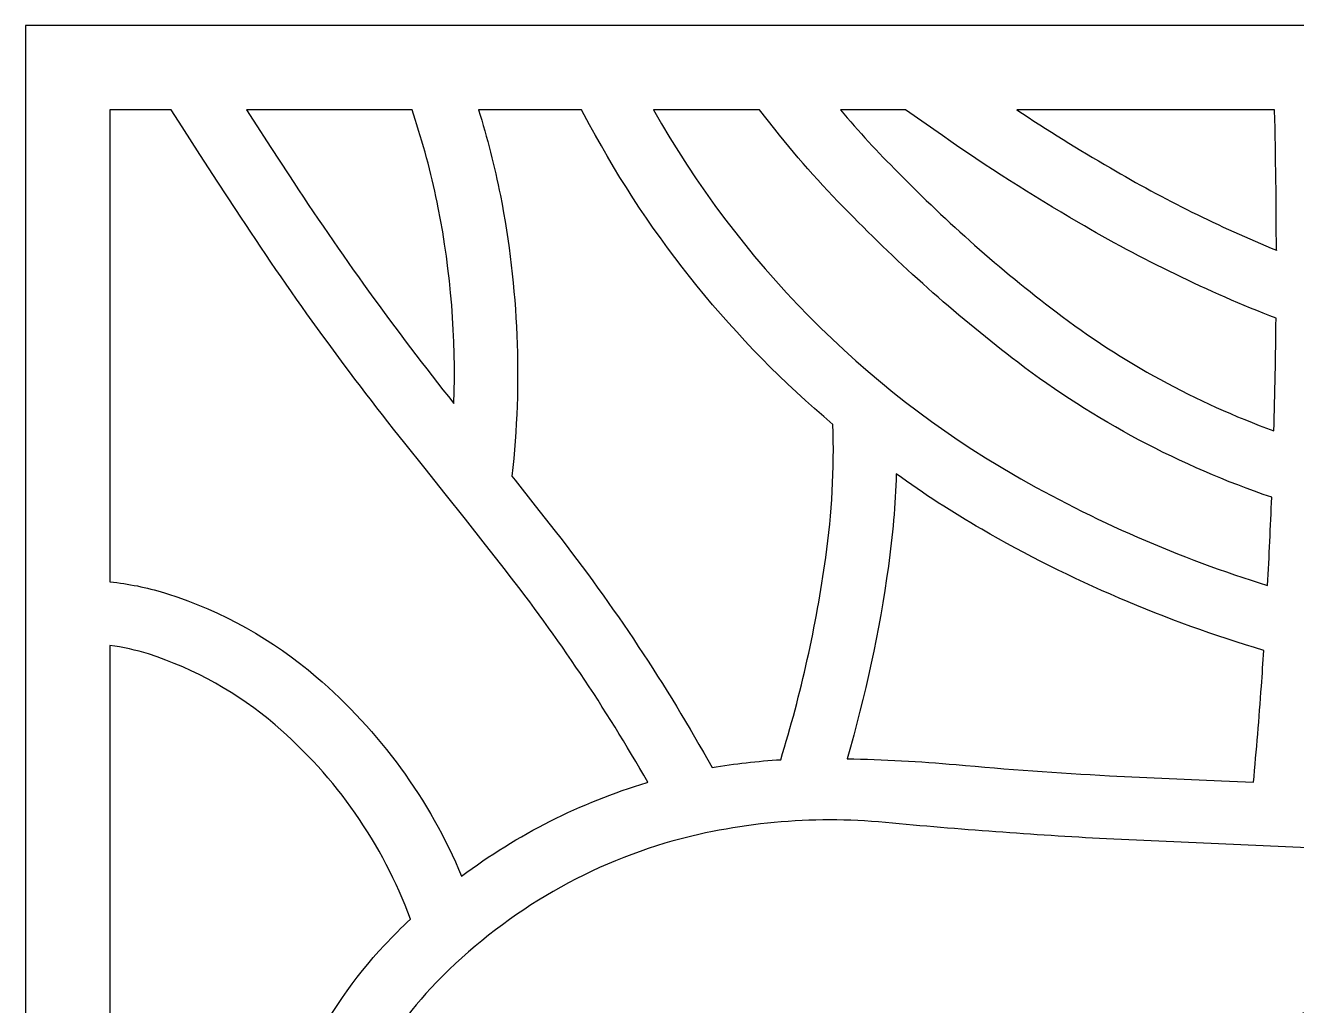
# Model space of a CAD drawing. Header units: centimetres. Extents: x 15.73 to 24.84, y -4.99 to -1.17.
# Drawn here: x 15.73 to 17.74, y -2.723 to -1.172 of the extents above; entities that cross this region are included whole.
import ezdxf

# ---------------------------------------------------------------- set-up
doc = ezdxf.new("R2010")
doc.units = ezdxf.units.CM
doc.header["$MEASUREMENT"] = 0
doc.layers.add('layer 1', color=7, linetype='Continuous')

msp = doc.modelspace()

# ---------------------------------------------------------------- linework, layer by layer
at = {"layer": 'layer 1', "color": 250}
for points, knots in [([(24.84209, -1.17234), (24.84209, -1.17234), (24.84209, -4.98726), (24.84209, -4.98726), (24.84209, -4.98726), (24.84209, -4.98726), (15.72996, -4.98726), (15.72996, -4.98726), (15.72996, -4.98726), (15.72996, -4.98726), (15.72996, -1.17234), (15.72996, -1.17234), (15.72996, -1.17234), (15.72996, -1.17234), (24.84209, -1.17234), (24.84209, -1.17234)], [0, 0, 0, 0, 0.2, 0.2, 0.2, 0.2, 0.4, 0.4, 0.4, 0.4, 0.6, 0.6, 0.6, 0.6, 1, 1, 1, 1]), ([(16.41975, -2.51825), (16.3688, -2.39658), (16.29012, -2.28858), (16.18991, -2.20282), (16.18991, -2.20282), (16.121, -2.14389), (16.04115, -2.09922), (15.95489, -2.07135), (15.95489, -2.07135), (15.92694, -2.06267), (15.89826, -2.05657), (15.86921, -2.05314), (15.86921, -2.05314), (15.86921, -2.05314), (15.86333, -2.05244), (15.86333, -2.05244), (15.86333, -2.05244), (15.86333, -2.05244), (15.86333, -1.30571), (15.86333, -1.30571), (15.86333, -1.30571), (15.86333, -1.30571), (15.96056, -1.30571), (15.96056, -1.30571), (15.96056, -1.30571), (15.96056, -1.30571), (15.97776, -1.33264), (15.97776, -1.33264), (15.97776, -1.33264), (15.97776, -1.33264), (16.00591, -1.37644), (16.00591, -1.37644), (16.00591, -1.37644), (16.00591, -1.37644), (16.03425, -1.42011), (16.03425, -1.42011), (16.03425, -1.42011), (16.03425, -1.42011), (16.06281, -1.46365), (16.06281, -1.46365), (16.06281, -1.46365), (16.1458, -1.59106), (16.23486, -1.71438), (16.32971, -1.83323), (16.32971, -1.83323), (16.32971, -1.83323), (16.3619, -1.8733), (16.3619, -1.8733), (16.3619, -1.8733), (16.3619, -1.8733), (16.39388, -1.91338), (16.39388, -1.91338), (16.39388, -1.91338), (16.39388, -1.91338), (16.42571, -1.95357), (16.42571, -1.95357), (16.42571, -1.95357), (16.42571, -1.95357), (16.45742, -1.99387), (16.45742, -1.99387), (16.45742, -1.99387), (16.45742, -1.99387), (16.48898, -2.03425), (16.48898, -2.03425), (16.48898, -2.03425), (16.57209, -2.14038), (16.64732, -2.25249), (16.71404, -2.36961), (16.71404, -2.36961), (16.71404, -2.36961), (16.71304, -2.36998), (16.71304, -2.36998), (16.71304, -2.36998), (16.60734, -2.40187), (16.50809, -2.45203), (16.41975, -2.51824), (16.41975, -2.51824), (16.41975, -2.51824), (16.41975, -2.51825), (16.41975, -2.51825)], [0, 0, 0, 0, 0.047619, 0.047619, 0.047619, 0.047619, 0.0952381, 0.0952381, 0.0952381, 0.0952381, 0.1428571, 0.1428571, 0.1428571, 0.1428571, 0.1904762, 0.1904762, 0.1904762, 0.1904762, 0.2380952, 0.2380952, 0.2380952, 0.2380952, 0.2857143, 0.2857143, 0.2857143, 0.2857143, 0.3333333, 0.3333333, 0.3333333, 0.3333333, 0.3809524, 0.3809524, 0.3809524, 0.3809524, 0.4285714, 0.4285714, 0.4285714, 0.4285714, 0.4761905, 0.4761905, 0.4761905, 0.4761905, 0.5238095, 0.5238095, 0.5238095, 0.5238095, 0.5714286, 0.5714286, 0.5714286, 0.5714286, 0.6190476, 0.6190476, 0.6190476, 0.6190476, 0.6666667, 0.6666667, 0.6666667, 0.6666667, 0.7142857, 0.7142857, 0.7142857, 0.7142857, 0.7619048, 0.7619048, 0.7619048, 0.7619048, 0.8095238, 0.8095238, 0.8095238, 0.8095238, 0.8571429, 0.8571429, 0.8571429, 0.8571429, 0.9047619, 0.9047619, 0.9047619, 0.9047619, 1, 1, 1, 1]), ([(16.14659, -1.40898), (16.14659, -1.40898), (16.11813, -1.3656), (16.11813, -1.3656), (16.11813, -1.3656), (16.11813, -1.3656), (16.08998, -1.32225), (16.08998, -1.32225), (16.08998, -1.32225), (16.08998, -1.32225), (16.07935, -1.30571), (16.07935, -1.30571), (16.07935, -1.30571), (16.07935, -1.30571), (16.34135, -1.30571), (16.34135, -1.30571), (16.34135, -1.30571), (16.34135, -1.30571), (16.34635, -1.32113), (16.34635, -1.32113), (16.34635, -1.32113), (16.36122, -1.36694), (16.37343, -1.41359), (16.38289, -1.46082), (16.38289, -1.46082), (16.4028, -1.56276), (16.41108, -1.66664), (16.40758, -1.77043), (16.40758, -1.77043), (16.31485, -1.6542), (16.22773, -1.53358), (16.14659, -1.40898), (16.14659, -1.40898), (16.14659, -1.40898), (16.14659, -1.40898), (16.14659, -1.40898)], [0, 0, 0, 0, 0.1, 0.1, 0.1, 0.1, 0.2, 0.2, 0.2, 0.2, 0.3, 0.3, 0.3, 0.3, 0.4, 0.4, 0.4, 0.4, 0.5, 0.5, 0.5, 0.5, 0.6, 0.6, 0.6, 0.6, 0.7, 0.7, 0.7, 0.7, 0.8, 0.8, 0.8, 0.8, 1, 1, 1, 1]), ([(16.49933, -1.8854), (16.51576, -1.73734), (16.50959, -1.58767), (16.48102, -1.44144), (16.48102, -1.44144), (16.47184, -1.39562), (16.46029, -1.35032), (16.44641, -1.30571), (16.44641, -1.30571), (16.44641, -1.30571), (16.60927, -1.30571), (16.60927, -1.30571), (16.60927, -1.30571), (16.60927, -1.30571), (16.62204, -1.32941), (16.62204, -1.32941), (16.62204, -1.32941), (16.71947, -1.5103), (16.84998, -1.67118), (17.0069, -1.80378), (17.0069, -1.80378), (17.00922, -1.874), (17.00541, -1.94431), (16.99551, -2.01387), (16.99551, -2.01387), (16.98046, -2.12232), (16.95664, -2.2294), (16.92431, -2.33399), (16.92431, -2.33399), (16.88792, -2.33611), (16.85168, -2.34026), (16.81577, -2.34643), (16.81577, -2.34643), (16.74301, -2.2155), (16.66008, -2.09052), (16.56774, -1.97258), (16.56774, -1.97258), (16.56774, -1.97258), (16.53609, -1.93209), (16.53609, -1.93209), (16.53609, -1.93209), (16.53609, -1.93209), (16.50424, -1.89159), (16.50424, -1.89159), (16.50424, -1.89159), (16.50424, -1.89159), (16.49933, -1.8854), (16.49933, -1.8854)], [0, 0, 0, 0, 0.0769231, 0.0769231, 0.0769231, 0.0769231, 0.1538462, 0.1538462, 0.1538462, 0.1538462, 0.2307692, 0.2307692, 0.2307692, 0.2307692, 0.3076923, 0.3076923, 0.3076923, 0.3076923, 0.3846154, 0.3846154, 0.3846154, 0.3846154, 0.4615385, 0.4615385, 0.4615385, 0.4615385, 0.5384615, 0.5384615, 0.5384615, 0.5384615, 0.6153846, 0.6153846, 0.6153846, 0.6153846, 0.6923077, 0.6923077, 0.6923077, 0.6923077, 0.7692308, 0.7692308, 0.7692308, 0.7692308, 0.8461538, 0.8461538, 0.8461538, 0.8461538, 1, 1, 1, 1]), ([(16.91508, -1.33671), (16.95364, -1.38552), (16.99513, -1.43193), (17.03932, -1.4757), (17.03932, -1.4757), (17.12027, -1.55839), (17.20708, -1.63508), (17.29912, -1.70521), (17.29912, -1.70521), (17.42063, -1.79757), (17.55622, -1.8697), (17.70073, -1.91883), (17.70073, -1.91883), (17.69891, -1.96534), (17.69675, -2.01183), (17.69427, -2.05832), (17.69427, -2.05832), (17.55419, -2.01494), (17.41935, -1.9561), (17.29227, -1.88291), (17.29227, -1.88291), (17.05437, -1.74491), (16.85779, -1.54548), (16.72314, -1.30568), (16.72314, -1.30568), (16.72314, -1.30568), (16.89059, -1.30571), (16.89059, -1.30571), (16.89059, -1.30571), (16.89059, -1.30571), (16.91508, -1.33671), (16.91508, -1.33671), (16.91508, -1.33671), (16.91508, -1.33671), (16.91508, -1.33671), (16.91508, -1.33671)], [0, 0, 0, 0, 0.1, 0.1, 0.1, 0.1, 0.2, 0.2, 0.2, 0.2, 0.3, 0.3, 0.3, 0.3, 0.4, 0.4, 0.4, 0.4, 0.5, 0.5, 0.5, 0.5, 0.6, 0.6, 0.6, 0.6, 0.7, 0.7, 0.7, 0.7, 0.8, 0.8, 0.8, 0.8, 1, 1, 1, 1]), ([(17.01876, -1.30571), (17.01876, -1.30571), (17.12161, -1.30571), (17.12161, -1.30571), (17.12161, -1.30571), (17.12161, -1.30571), (17.18, -1.34666), (17.18, -1.34666), (17.18, -1.34666), (17.24972, -1.39554), (17.32151, -1.44143), (17.39516, -1.48415), (17.39516, -1.48415), (17.49515, -1.54285), (17.59963, -1.59351), (17.70764, -1.63568), (17.70764, -1.63568), (17.70704, -1.69503), (17.70591, -1.75439), (17.70424, -1.81373), (17.70424, -1.81373), (17.58056, -1.76873), (17.46437, -1.70528), (17.35965, -1.62558), (17.35965, -1.62558), (17.27127, -1.55821), (17.18789, -1.48453), (17.1102, -1.4051), (17.1102, -1.4051), (17.07816, -1.37343), (17.04762, -1.34025), (17.01872, -1.30568), (17.01872, -1.30568), (17.01872, -1.30568), (17.01876, -1.30571), (17.01876, -1.30571)], [0, 0, 0, 0, 0.1, 0.1, 0.1, 0.1, 0.2, 0.2, 0.2, 0.2, 0.3, 0.3, 0.3, 0.3, 0.4, 0.4, 0.4, 0.4, 0.5, 0.5, 0.5, 0.5, 0.6, 0.6, 0.6, 0.6, 0.7, 0.7, 0.7, 0.7, 0.8, 0.8, 0.8, 0.8, 1, 1, 1, 1]), ([(17.70814, -1.52811), (17.61771, -1.49088), (17.53, -1.44734), (17.44567, -1.39781), (17.44567, -1.39781), (17.39534, -1.36863), (17.3459, -1.33791), (17.29745, -1.30571), (17.29745, -1.30571), (17.29745, -1.30571), (17.70536, -1.30571), (17.70536, -1.30571), (17.70536, -1.30571), (17.70536, -1.30571), (17.70539, -1.30688), (17.70539, -1.30688), (17.70539, -1.30688), (17.70714, -1.38063), (17.70803, -1.4544), (17.70812, -1.52818), (17.70812, -1.52818), (17.70812, -1.52818), (17.70814, -1.52811), (17.70814, -1.52811)], [0, 0, 0, 0, 0.1428571, 0.1428571, 0.1428571, 0.1428571, 0.2857143, 0.2857143, 0.2857143, 0.2857143, 0.4285714, 0.4285714, 0.4285714, 0.4285714, 0.5714286, 0.5714286, 0.5714286, 0.5714286, 0.7142857, 0.7142857, 0.7142857, 0.7142857, 1, 1, 1, 1]), ([(17.67197, -2.36937), (17.67197, -2.36937), (17.62147, -2.36715), (17.62147, -2.36715), (17.62147, -2.36715), (17.62147, -2.36715), (17.44426, -2.35924), (17.44426, -2.35924), (17.44426, -2.35924), (17.36324, -2.35489), (17.28232, -2.34907), (17.20152, -2.34176), (17.20152, -2.34176), (17.14419, -2.33654), (17.08671, -2.33351), (17.02915, -2.33266), (17.02915, -2.33266), (17.05839, -2.2328), (17.08024, -2.13095), (17.09456, -2.02789), (17.09456, -2.02789), (17.10145, -1.97949), (17.1056, -1.93076), (17.10702, -1.88191), (17.10702, -1.88191), (17.15062, -1.91331), (17.19574, -1.94254), (17.24224, -1.9695), (17.24224, -1.9695), (17.38293, -2.05056), (17.5326, -2.11483), (17.68828, -2.16101), (17.68828, -2.16101), (17.68707, -2.17994), (17.68582, -2.19886), (17.68451, -2.21777), (17.68451, -2.21777), (17.68081, -2.26847), (17.67662, -2.31915), (17.67192, -2.36976), (17.67192, -2.36976), (17.67192, -2.36976), (17.67197, -2.36937), (17.67197, -2.36937)], [0, 0, 0, 0, 0.0833333, 0.0833333, 0.0833333, 0.0833333, 0.1666667, 0.1666667, 0.1666667, 0.1666667, 0.25, 0.25, 0.25, 0.25, 0.3333333, 0.3333333, 0.3333333, 0.3333333, 0.4166667, 0.4166667, 0.4166667, 0.4166667, 0.5, 0.5, 0.5, 0.5, 0.5833333, 0.5833333, 0.5833333, 0.5833333, 0.6666667, 0.6666667, 0.6666667, 0.6666667, 0.75, 0.75, 0.75, 0.75, 0.8333333, 0.8333333, 0.8333333, 0.8333333, 1, 1, 1, 1]), ([(15.86335, -3.25356), (15.86335, -3.25356), (15.86333, -2.1532), (15.86333, -2.1532), (15.86333, -2.1532), (15.88412, -2.15601), (15.90464, -2.16053), (15.92468, -2.16671), (15.92468, -2.16671), (15.99814, -2.19052), (16.06618, -2.22864), (16.12487, -2.27882), (16.12487, -2.27882), (16.22126, -2.3613), (16.29497, -2.46713), (16.33899, -2.58612), (16.33899, -2.58612), (16.32487, -2.59938), (16.31118, -2.61309), (16.29792, -2.62722), (16.29792, -2.62722), (16.20048, -2.73173), (16.1361, -2.86261), (16.11284, -3.0036), (16.11284, -3.0036), (16.10833, -3.02972), (16.10511, -3.05604), (16.10323, -3.08248), (16.10323, -3.08248), (16.03426, -3.12031), (15.96895, -3.1644), (15.90808, -3.21422), (15.90808, -3.21422), (15.89281, -3.22691), (15.87788, -3.24004), (15.86335, -3.25356), (15.86335, -3.25356), (15.86335, -3.25356), (15.86335, -3.25356), (15.86335, -3.25356)], [0, 0, 0, 0, 0.0909091, 0.0909091, 0.0909091, 0.0909091, 0.1818182, 0.1818182, 0.1818182, 0.1818182, 0.2727273, 0.2727273, 0.2727273, 0.2727273, 0.3636364, 0.3636364, 0.3636364, 0.3636364, 0.4545455, 0.4545455, 0.4545455, 0.4545455, 0.5454545, 0.5454545, 0.5454545, 0.5454545, 0.6363636, 0.6363636, 0.6363636, 0.6363636, 0.7272727, 0.7272727, 0.7272727, 0.7272727, 0.8181818, 0.8181818, 0.8181818, 0.8181818, 1, 1, 1, 1]), ([(17.43933, -2.45915), (17.43933, -2.45915), (17.61636, -2.46705), (17.61636, -2.46705), (17.61636, -2.46705), (17.61636, -2.46705), (17.79339, -2.47484), (17.79339, -2.47484), (17.79339, -2.47484), (17.85431, -2.47861), (17.91534, -2.48037), (17.97639, -2.48015), (17.97639, -2.48015), (18.04405, -2.48027), (18.11154, -2.47356), (18.17784, -2.46011), (18.17784, -2.46011), (18.26822, -2.43996), (18.35517, -2.40688), (18.43608, -2.36189), (18.43608, -2.36189), (18.45805, -2.39311), (18.47854, -2.42534), (18.49751, -2.45848), (18.49751, -2.45848), (18.5443, -2.53737), (18.58324, -2.62069), (18.61375, -2.70722), (18.61375, -2.70722), (18.46121, -2.67527), (18.30552, -2.66102), (18.14969, -2.66475), (18.14969, -2.66475), (18.00371, -2.66809), (17.85928, -2.69499), (17.72188, -2.74444), (17.72188, -2.74444), (17.67574, -2.76169), (17.63011, -2.78022), (17.58501, -2.80002), (17.58501, -2.80002), (17.53699, -2.82125), (17.48795, -2.84006), (17.43805, -2.85637), (17.43805, -2.85637), (17.38551, -2.87395), (17.33051, -2.88311), (17.27512, -2.88355), (17.27512, -2.88355), (17.23877, -2.88336), (17.20244, -2.88184), (17.16621, -2.87902), (17.16621, -2.87902), (16.98587, -2.86965), (16.80508, -2.88022), (16.62704, -2.91054), (16.62704, -2.91054), (16.49992, -2.93099), (16.37534, -2.96481), (16.25531, -3.01144), (16.25531, -3.01144), (16.24003, -3.01738), (16.22487, -3.0236), (16.20983, -3.03012), (16.20983, -3.03012), (16.21035, -3.02683), (16.2109, -3.02353), (16.21149, -3.02024), (16.21149, -3.02024), (16.23146, -2.89868), (16.28697, -2.78569), (16.37095, -2.69556), (16.37095, -2.69556), (16.47214, -2.58791), (16.5999, -2.50871), (16.74131, -2.46594), (16.74131, -2.46594), (16.85448, -2.43341), (16.9728, -2.42237), (17.09003, -2.43338), (17.09003, -2.43338), (17.20628, -2.44431), (17.32273, -2.4529), (17.43933, -2.45915), (17.43933, -2.45915), (17.43933, -2.45915), (17.43933, -2.45915), (17.43933, -2.45915)], [0, 0, 0, 0, 0.0434783, 0.0434783, 0.0434783, 0.0434783, 0.0869565, 0.0869565, 0.0869565, 0.0869565, 0.1304348, 0.1304348, 0.1304348, 0.1304348, 0.173913, 0.173913, 0.173913, 0.173913, 0.2173913, 0.2173913, 0.2173913, 0.2173913, 0.2608696, 0.2608696, 0.2608696, 0.2608696, 0.3043478, 0.3043478, 0.3043478, 0.3043478, 0.3478261, 0.3478261, 0.3478261, 0.3478261, 0.3913043, 0.3913043, 0.3913043, 0.3913043, 0.4347826, 0.4347826, 0.4347826, 0.4347826, 0.4782609, 0.4782609, 0.4782609, 0.4782609, 0.5217391, 0.5217391, 0.5217391, 0.5217391, 0.5652174, 0.5652174, 0.5652174, 0.5652174, 0.6086957, 0.6086957, 0.6086957, 0.6086957, 0.6521739, 0.6521739, 0.6521739, 0.6521739, 0.6956522, 0.6956522, 0.6956522, 0.6956522, 0.7391304, 0.7391304, 0.7391304, 0.7391304, 0.7826087, 0.7826087, 0.7826087, 0.7826087, 0.826087, 0.826087, 0.826087, 0.826087, 0.8695652, 0.8695652, 0.8695652, 0.8695652, 0.9130435, 0.9130435, 0.9130435, 0.9130435, 1, 1, 1, 1])]:
    msp.add_open_spline(points, degree=3, knots=knots, dxfattribs=at)
at = {"layer": 'layer 1', "color": 250, "lineweight": 9}
for points, knots in [([(24.84209, -1.17234), (24.84209, -1.17234), (24.84209, -4.98726), (24.84209, -4.98726), (24.84209, -4.98726), (24.84209, -4.98726), (15.72996, -4.98726), (15.72996, -4.98726), (15.72996, -4.98726), (15.72996, -4.98726), (15.72996, -1.17234), (15.72996, -1.17234), (15.72996, -1.17234), (15.72996, -1.17234), (24.84209, -1.17234), (24.84209, -1.17234)], [0, 0, 0, 0, 0.2, 0.2, 0.2, 0.2, 0.4, 0.4, 0.4, 0.4, 0.6, 0.6, 0.6, 0.6, 1, 1, 1, 1]), ([(16.41975, -2.51825), (16.3688, -2.39658), (16.29012, -2.28858), (16.18991, -2.20282), (16.18991, -2.20282), (16.121, -2.14389), (16.04115, -2.09922), (15.95489, -2.07135), (15.95489, -2.07135), (15.92694, -2.06267), (15.89826, -2.05657), (15.86921, -2.05314), (15.86921, -2.05314), (15.86921, -2.05314), (15.86333, -2.05244), (15.86333, -2.05244), (15.86333, -2.05244), (15.86333, -2.05244), (15.86333, -1.30571), (15.86333, -1.30571), (15.86333, -1.30571), (15.86333, -1.30571), (15.96056, -1.30571), (15.96056, -1.30571), (15.96056, -1.30571), (15.96056, -1.30571), (15.97776, -1.33264), (15.97776, -1.33264), (15.97776, -1.33264), (15.97776, -1.33264), (16.00591, -1.37644), (16.00591, -1.37644), (16.00591, -1.37644), (16.00591, -1.37644), (16.03425, -1.42011), (16.03425, -1.42011), (16.03425, -1.42011), (16.03425, -1.42011), (16.06281, -1.46365), (16.06281, -1.46365), (16.06281, -1.46365), (16.1458, -1.59106), (16.23486, -1.71438), (16.32971, -1.83323), (16.32971, -1.83323), (16.32971, -1.83323), (16.3619, -1.8733), (16.3619, -1.8733), (16.3619, -1.8733), (16.3619, -1.8733), (16.39388, -1.91338), (16.39388, -1.91338), (16.39388, -1.91338), (16.39388, -1.91338), (16.42571, -1.95357), (16.42571, -1.95357), (16.42571, -1.95357), (16.42571, -1.95357), (16.45742, -1.99387), (16.45742, -1.99387), (16.45742, -1.99387), (16.45742, -1.99387), (16.48898, -2.03425), (16.48898, -2.03425), (16.48898, -2.03425), (16.57209, -2.14038), (16.64732, -2.25249), (16.71404, -2.36961), (16.71404, -2.36961), (16.71404, -2.36961), (16.71304, -2.36998), (16.71304, -2.36998), (16.71304, -2.36998), (16.60734, -2.40187), (16.50809, -2.45203), (16.41975, -2.51824)], [0, 0, 0, 0, 0.05, 0.05, 0.05, 0.05, 0.1, 0.1, 0.1, 0.1, 0.15, 0.15, 0.15, 0.15, 0.2, 0.2, 0.2, 0.2, 0.25, 0.25, 0.25, 0.25, 0.3, 0.3, 0.3, 0.3, 0.35, 0.35, 0.35, 0.35, 0.4, 0.4, 0.4, 0.4, 0.45, 0.45, 0.45, 0.45, 0.5, 0.5, 0.5, 0.5, 0.55, 0.55, 0.55, 0.55, 0.6, 0.6, 0.6, 0.6, 0.65, 0.65, 0.65, 0.65, 0.7, 0.7, 0.7, 0.7, 0.75, 0.75, 0.75, 0.75, 0.8, 0.8, 0.8, 0.8, 0.85, 0.85, 0.85, 0.85, 0.9, 0.9, 0.9, 0.9, 1, 1, 1, 1]), ([(16.14659, -1.40898), (16.14659, -1.40898), (16.11813, -1.3656), (16.11813, -1.3656), (16.11813, -1.3656), (16.11813, -1.3656), (16.08998, -1.32225), (16.08998, -1.32225), (16.08998, -1.32225), (16.08998, -1.32225), (16.07935, -1.30571), (16.07935, -1.30571), (16.07935, -1.30571), (16.07935, -1.30571), (16.34135, -1.30571), (16.34135, -1.30571), (16.34135, -1.30571), (16.34135, -1.30571), (16.34635, -1.32113), (16.34635, -1.32113), (16.34635, -1.32113), (16.36122, -1.36694), (16.37343, -1.41359), (16.38289, -1.46082), (16.38289, -1.46082), (16.4028, -1.56276), (16.41108, -1.66664), (16.40758, -1.77043), (16.40758, -1.77043), (16.31485, -1.6542), (16.22773, -1.53358), (16.14659, -1.40898)], [0, 0, 0, 0, 0.1111111, 0.1111111, 0.1111111, 0.1111111, 0.2222222, 0.2222222, 0.2222222, 0.2222222, 0.3333333, 0.3333333, 0.3333333, 0.3333333, 0.4444444, 0.4444444, 0.4444444, 0.4444444, 0.5555556, 0.5555556, 0.5555556, 0.5555556, 0.6666667, 0.6666667, 0.6666667, 0.6666667, 0.7777778, 0.7777778, 0.7777778, 0.7777778, 1, 1, 1, 1]), ([(16.49933, -1.8854), (16.51576, -1.73734), (16.50959, -1.58767), (16.48102, -1.44144), (16.48102, -1.44144), (16.47184, -1.39562), (16.46029, -1.35032), (16.44641, -1.30571), (16.44641, -1.30571), (16.44641, -1.30571), (16.60927, -1.30571), (16.60927, -1.30571), (16.60927, -1.30571), (16.60927, -1.30571), (16.62204, -1.32941), (16.62204, -1.32941), (16.62204, -1.32941), (16.71947, -1.5103), (16.84998, -1.67118), (17.0069, -1.80378), (17.0069, -1.80378), (17.00922, -1.874), (17.00541, -1.94431), (16.99551, -2.01387), (16.99551, -2.01387), (16.98046, -2.12232), (16.95664, -2.2294), (16.92431, -2.33399), (16.92431, -2.33399), (16.88792, -2.33611), (16.85168, -2.34026), (16.81577, -2.34643), (16.81577, -2.34643), (16.74301, -2.2155), (16.66008, -2.09052), (16.56774, -1.97258), (16.56774, -1.97258), (16.56774, -1.97258), (16.53609, -1.93209), (16.53609, -1.93209), (16.53609, -1.93209), (16.53609, -1.93209), (16.50424, -1.89159), (16.50424, -1.89159), (16.50424, -1.89159), (16.50424, -1.89159), (16.49933, -1.8854), (16.49933, -1.8854)], [0, 0, 0, 0, 0.0769231, 0.0769231, 0.0769231, 0.0769231, 0.1538462, 0.1538462, 0.1538462, 0.1538462, 0.2307692, 0.2307692, 0.2307692, 0.2307692, 0.3076923, 0.3076923, 0.3076923, 0.3076923, 0.3846154, 0.3846154, 0.3846154, 0.3846154, 0.4615385, 0.4615385, 0.4615385, 0.4615385, 0.5384615, 0.5384615, 0.5384615, 0.5384615, 0.6153846, 0.6153846, 0.6153846, 0.6153846, 0.6923077, 0.6923077, 0.6923077, 0.6923077, 0.7692308, 0.7692308, 0.7692308, 0.7692308, 0.8461538, 0.8461538, 0.8461538, 0.8461538, 1, 1, 1, 1]), ([(16.91508, -1.33671), (16.95364, -1.38552), (16.99513, -1.43193), (17.03932, -1.4757), (17.03932, -1.4757), (17.12027, -1.55839), (17.20708, -1.63508), (17.29912, -1.70521), (17.29912, -1.70521), (17.42063, -1.79757), (17.55622, -1.8697), (17.70073, -1.91883), (17.70073, -1.91883), (17.69891, -1.96534), (17.69675, -2.01183), (17.69427, -2.05832), (17.69427, -2.05832), (17.55419, -2.01494), (17.41935, -1.9561), (17.29227, -1.88291), (17.29227, -1.88291), (17.05437, -1.74491), (16.85779, -1.54548), (16.72314, -1.30568), (16.72314, -1.30568), (16.72314, -1.30568), (16.89059, -1.30571), (16.89059, -1.30571), (16.89059, -1.30571), (16.89059, -1.30571), (16.91508, -1.33671), (16.91508, -1.33671)], [0, 0, 0, 0, 0.1111111, 0.1111111, 0.1111111, 0.1111111, 0.2222222, 0.2222222, 0.2222222, 0.2222222, 0.3333333, 0.3333333, 0.3333333, 0.3333333, 0.4444444, 0.4444444, 0.4444444, 0.4444444, 0.5555556, 0.5555556, 0.5555556, 0.5555556, 0.6666667, 0.6666667, 0.6666667, 0.6666667, 0.7777778, 0.7777778, 0.7777778, 0.7777778, 1, 1, 1, 1]), ([(17.01876, -1.30571), (17.01876, -1.30571), (17.12161, -1.30571), (17.12161, -1.30571), (17.12161, -1.30571), (17.12161, -1.30571), (17.18, -1.34666), (17.18, -1.34666), (17.18, -1.34666), (17.24972, -1.39554), (17.32151, -1.44143), (17.39516, -1.48415), (17.39516, -1.48415), (17.49515, -1.54285), (17.59963, -1.59351), (17.70764, -1.63568), (17.70764, -1.63568), (17.70704, -1.69503), (17.70591, -1.75439), (17.70424, -1.81373), (17.70424, -1.81373), (17.58056, -1.76873), (17.46437, -1.70528), (17.35965, -1.62558), (17.35965, -1.62558), (17.27127, -1.55821), (17.18789, -1.48453), (17.1102, -1.4051), (17.1102, -1.4051), (17.07816, -1.37343), (17.04762, -1.34025), (17.01872, -1.30568)], [0, 0, 0, 0, 0.1111111, 0.1111111, 0.1111111, 0.1111111, 0.2222222, 0.2222222, 0.2222222, 0.2222222, 0.3333333, 0.3333333, 0.3333333, 0.3333333, 0.4444444, 0.4444444, 0.4444444, 0.4444444, 0.5555556, 0.5555556, 0.5555556, 0.5555556, 0.6666667, 0.6666667, 0.6666667, 0.6666667, 0.7777778, 0.7777778, 0.7777778, 0.7777778, 1, 1, 1, 1]), ([(17.70814, -1.52811), (17.61771, -1.49088), (17.53, -1.44734), (17.44567, -1.39781), (17.44567, -1.39781), (17.39534, -1.36863), (17.3459, -1.33791), (17.29745, -1.30571), (17.29745, -1.30571), (17.29745, -1.30571), (17.70536, -1.30571), (17.70536, -1.30571), (17.70536, -1.30571), (17.70536, -1.30571), (17.70539, -1.30688), (17.70539, -1.30688), (17.70539, -1.30688), (17.70714, -1.38063), (17.70803, -1.4544), (17.70812, -1.52818)], [0, 0, 0, 0, 0.1666667, 0.1666667, 0.1666667, 0.1666667, 0.3333333, 0.3333333, 0.3333333, 0.3333333, 0.5, 0.5, 0.5, 0.5, 0.6666667, 0.6666667, 0.6666667, 0.6666667, 1, 1, 1, 1]), ([(17.67197, -2.36937), (17.67197, -2.36937), (17.62147, -2.36715), (17.62147, -2.36715), (17.62147, -2.36715), (17.62147, -2.36715), (17.44426, -2.35924), (17.44426, -2.35924), (17.44426, -2.35924), (17.36324, -2.35489), (17.28232, -2.34907), (17.20152, -2.34176), (17.20152, -2.34176), (17.14419, -2.33654), (17.08671, -2.33351), (17.02915, -2.33266), (17.02915, -2.33266), (17.05839, -2.2328), (17.08024, -2.13095), (17.09456, -2.02789), (17.09456, -2.02789), (17.10145, -1.97949), (17.1056, -1.93076), (17.10702, -1.88191), (17.10702, -1.88191), (17.15062, -1.91331), (17.19574, -1.94254), (17.24224, -1.9695), (17.24224, -1.9695), (17.38293, -2.05056), (17.5326, -2.11483), (17.68828, -2.16101), (17.68828, -2.16101), (17.68707, -2.17994), (17.68582, -2.19886), (17.68451, -2.21777), (17.68451, -2.21777), (17.68081, -2.26847), (17.67662, -2.31915), (17.67192, -2.36976), (17.67192, -2.36976), (17.67192, -2.36976), (17.67197, -2.36937), (17.67197, -2.36937)], [0, 0, 0, 0, 0.0833333, 0.0833333, 0.0833333, 0.0833333, 0.1666667, 0.1666667, 0.1666667, 0.1666667, 0.25, 0.25, 0.25, 0.25, 0.3333333, 0.3333333, 0.3333333, 0.3333333, 0.4166667, 0.4166667, 0.4166667, 0.4166667, 0.5, 0.5, 0.5, 0.5, 0.5833333, 0.5833333, 0.5833333, 0.5833333, 0.6666667, 0.6666667, 0.6666667, 0.6666667, 0.75, 0.75, 0.75, 0.75, 0.8333333, 0.8333333, 0.8333333, 0.8333333, 1, 1, 1, 1]), ([(15.86335, -3.25356), (15.86335, -3.25356), (15.86333, -2.1532), (15.86333, -2.1532), (15.86333, -2.1532), (15.88412, -2.15601), (15.90464, -2.16053), (15.92468, -2.16671), (15.92468, -2.16671), (15.99814, -2.19052), (16.06618, -2.22864), (16.12487, -2.27882), (16.12487, -2.27882), (16.22126, -2.3613), (16.29497, -2.46713), (16.33899, -2.58612), (16.33899, -2.58612), (16.32487, -2.59938), (16.31118, -2.61309), (16.29792, -2.62722), (16.29792, -2.62722), (16.20048, -2.73173), (16.1361, -2.86261), (16.11284, -3.0036), (16.11284, -3.0036), (16.10833, -3.02972), (16.10511, -3.05604), (16.10323, -3.08248), (16.10323, -3.08248), (16.03426, -3.12031), (15.96895, -3.1644), (15.90808, -3.21422), (15.90808, -3.21422), (15.89281, -3.22691), (15.87788, -3.24004), (15.86335, -3.25356)], [0, 0, 0, 0, 0.1, 0.1, 0.1, 0.1, 0.2, 0.2, 0.2, 0.2, 0.3, 0.3, 0.3, 0.3, 0.4, 0.4, 0.4, 0.4, 0.5, 0.5, 0.5, 0.5, 0.6, 0.6, 0.6, 0.6, 0.7, 0.7, 0.7, 0.7, 0.8, 0.8, 0.8, 0.8, 1, 1, 1, 1]), ([(17.43933, -2.45915), (17.43933, -2.45915), (17.61636, -2.46705), (17.61636, -2.46705), (17.61636, -2.46705), (17.61636, -2.46705), (17.79339, -2.47484), (17.79339, -2.47484), (17.79339, -2.47484), (17.85431, -2.47861), (17.91534, -2.48037), (17.97639, -2.48015), (17.97639, -2.48015), (18.04405, -2.48027), (18.11154, -2.47356), (18.17784, -2.46011), (18.17784, -2.46011), (18.26822, -2.43996), (18.35517, -2.40688), (18.43608, -2.36189), (18.43608, -2.36189), (18.45805, -2.39311), (18.47854, -2.42534), (18.49751, -2.45848), (18.49751, -2.45848), (18.5443, -2.53737), (18.58324, -2.62069), (18.61375, -2.70722), (18.61375, -2.70722), (18.46121, -2.67527), (18.30552, -2.66102), (18.14969, -2.66475), (18.14969, -2.66475), (18.00371, -2.66809), (17.85928, -2.69499), (17.72188, -2.74444), (17.72188, -2.74444), (17.67574, -2.76169), (17.63011, -2.78022), (17.58501, -2.80002), (17.58501, -2.80002), (17.53699, -2.82125), (17.48795, -2.84006), (17.43805, -2.85637), (17.43805, -2.85637), (17.38551, -2.87395), (17.33051, -2.88311), (17.27512, -2.88355), (17.27512, -2.88355), (17.23877, -2.88336), (17.20244, -2.88184), (17.16621, -2.87902), (17.16621, -2.87902), (16.98587, -2.86965), (16.80508, -2.88022), (16.62704, -2.91054), (16.62704, -2.91054), (16.49992, -2.93099), (16.37534, -2.96481), (16.25531, -3.01144), (16.25531, -3.01144), (16.24003, -3.01738), (16.22487, -3.0236), (16.20983, -3.03012), (16.20983, -3.03012), (16.21035, -3.02683), (16.2109, -3.02353), (16.21149, -3.02024), (16.21149, -3.02024), (16.23146, -2.89868), (16.28697, -2.78569), (16.37095, -2.69556), (16.37095, -2.69556), (16.47214, -2.58791), (16.5999, -2.50871), (16.74131, -2.46594), (16.74131, -2.46594), (16.85448, -2.43341), (16.9728, -2.42237), (17.09003, -2.43338), (17.09003, -2.43338), (17.20628, -2.44431), (17.32273, -2.4529), (17.43933, -2.45915)], [0, 0, 0, 0, 0.0454545, 0.0454545, 0.0454545, 0.0454545, 0.0909091, 0.0909091, 0.0909091, 0.0909091, 0.1363636, 0.1363636, 0.1363636, 0.1363636, 0.1818182, 0.1818182, 0.1818182, 0.1818182, 0.2272727, 0.2272727, 0.2272727, 0.2272727, 0.2727273, 0.2727273, 0.2727273, 0.2727273, 0.3181818, 0.3181818, 0.3181818, 0.3181818, 0.3636364, 0.3636364, 0.3636364, 0.3636364, 0.4090909, 0.4090909, 0.4090909, 0.4090909, 0.4545455, 0.4545455, 0.4545455, 0.4545455, 0.5, 0.5, 0.5, 0.5, 0.5454545, 0.5454545, 0.5454545, 0.5454545, 0.5909091, 0.5909091, 0.5909091, 0.5909091, 0.6363636, 0.6363636, 0.6363636, 0.6363636, 0.6818182, 0.6818182, 0.6818182, 0.6818182, 0.7272727, 0.7272727, 0.7272727, 0.7272727, 0.7727273, 0.7727273, 0.7727273, 0.7727273, 0.8181818, 0.8181818, 0.8181818, 0.8181818, 0.8636364, 0.8636364, 0.8636364, 0.8636364, 0.9090909, 0.9090909, 0.9090909, 0.9090909, 1, 1, 1, 1])]:
    msp.add_open_spline(points, degree=3, knots=knots, dxfattribs=at)

doc.saveas('drawing.dxf')
